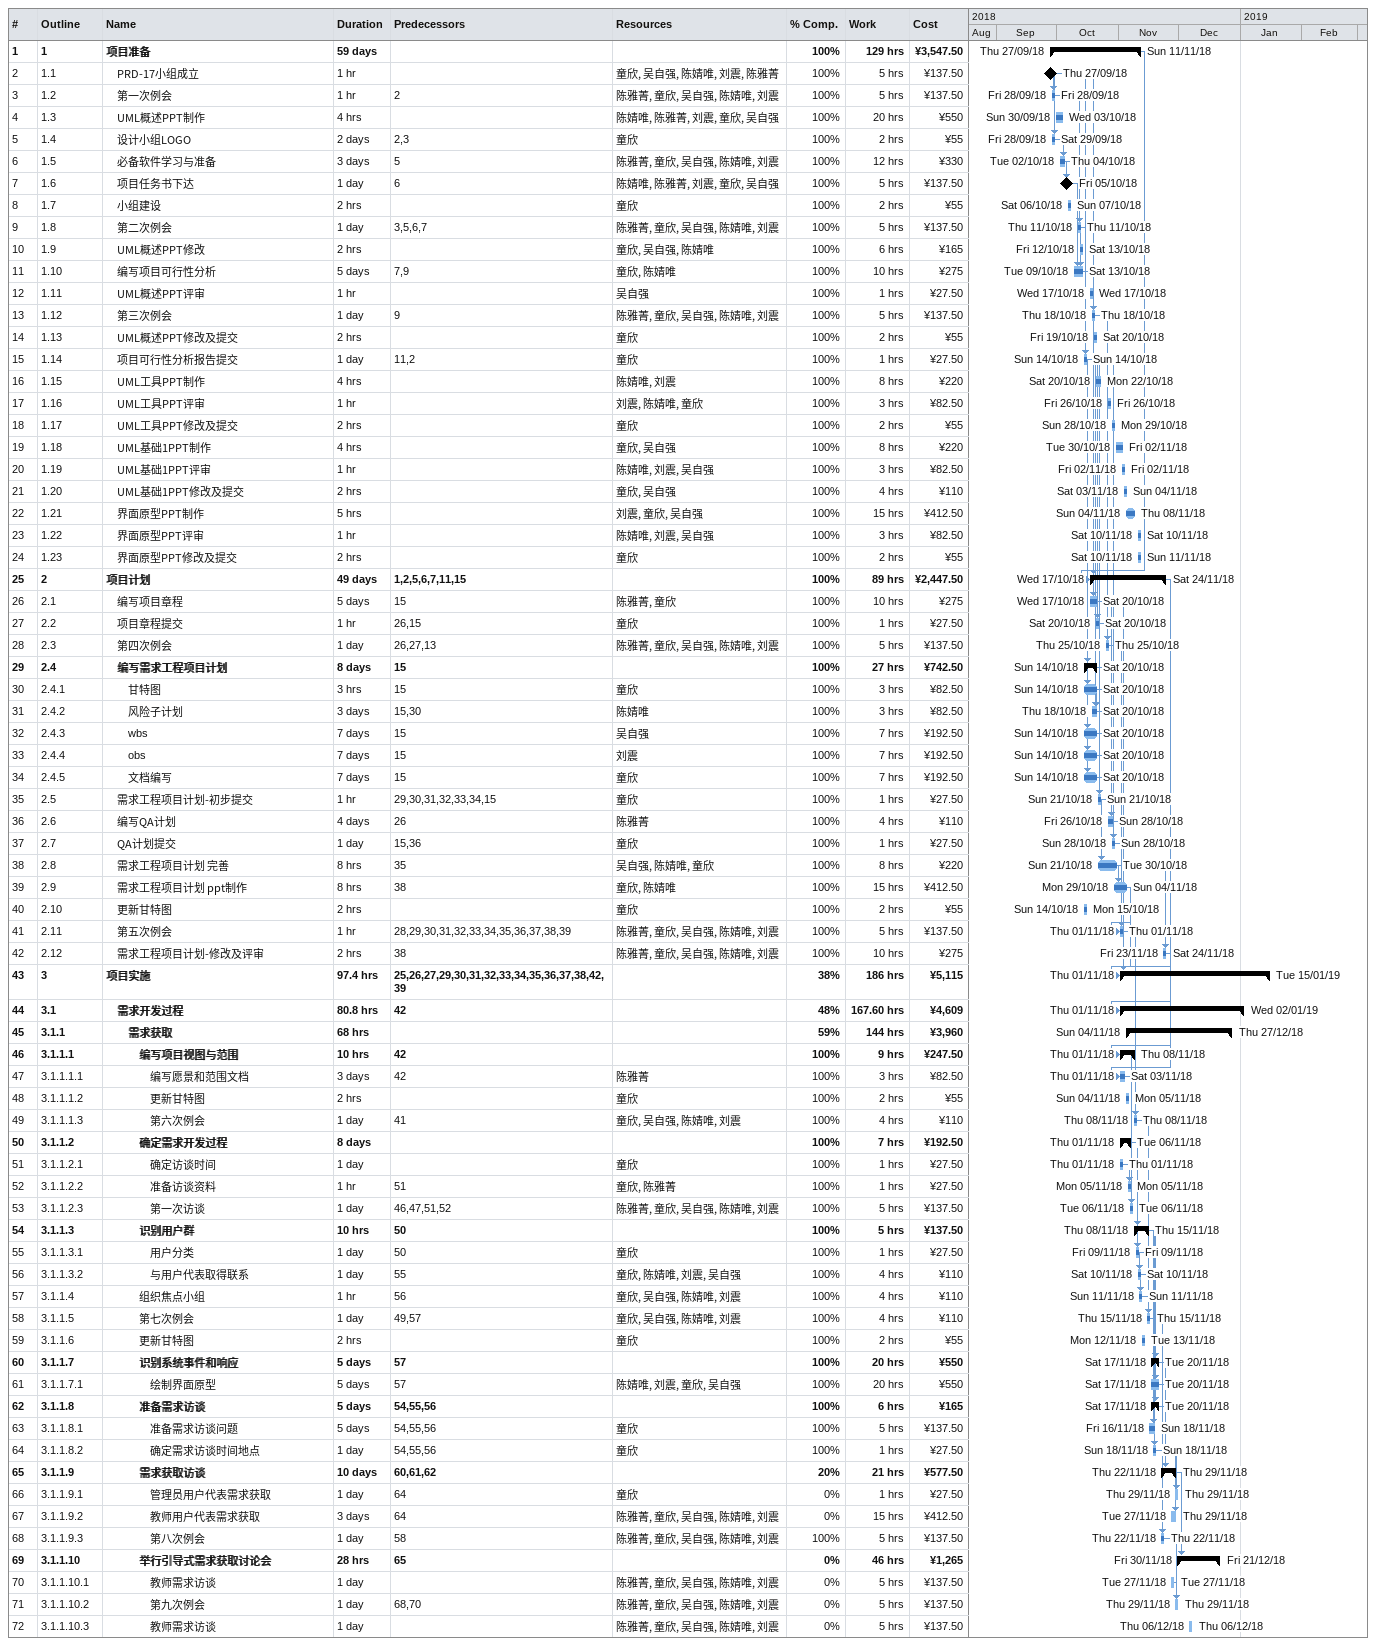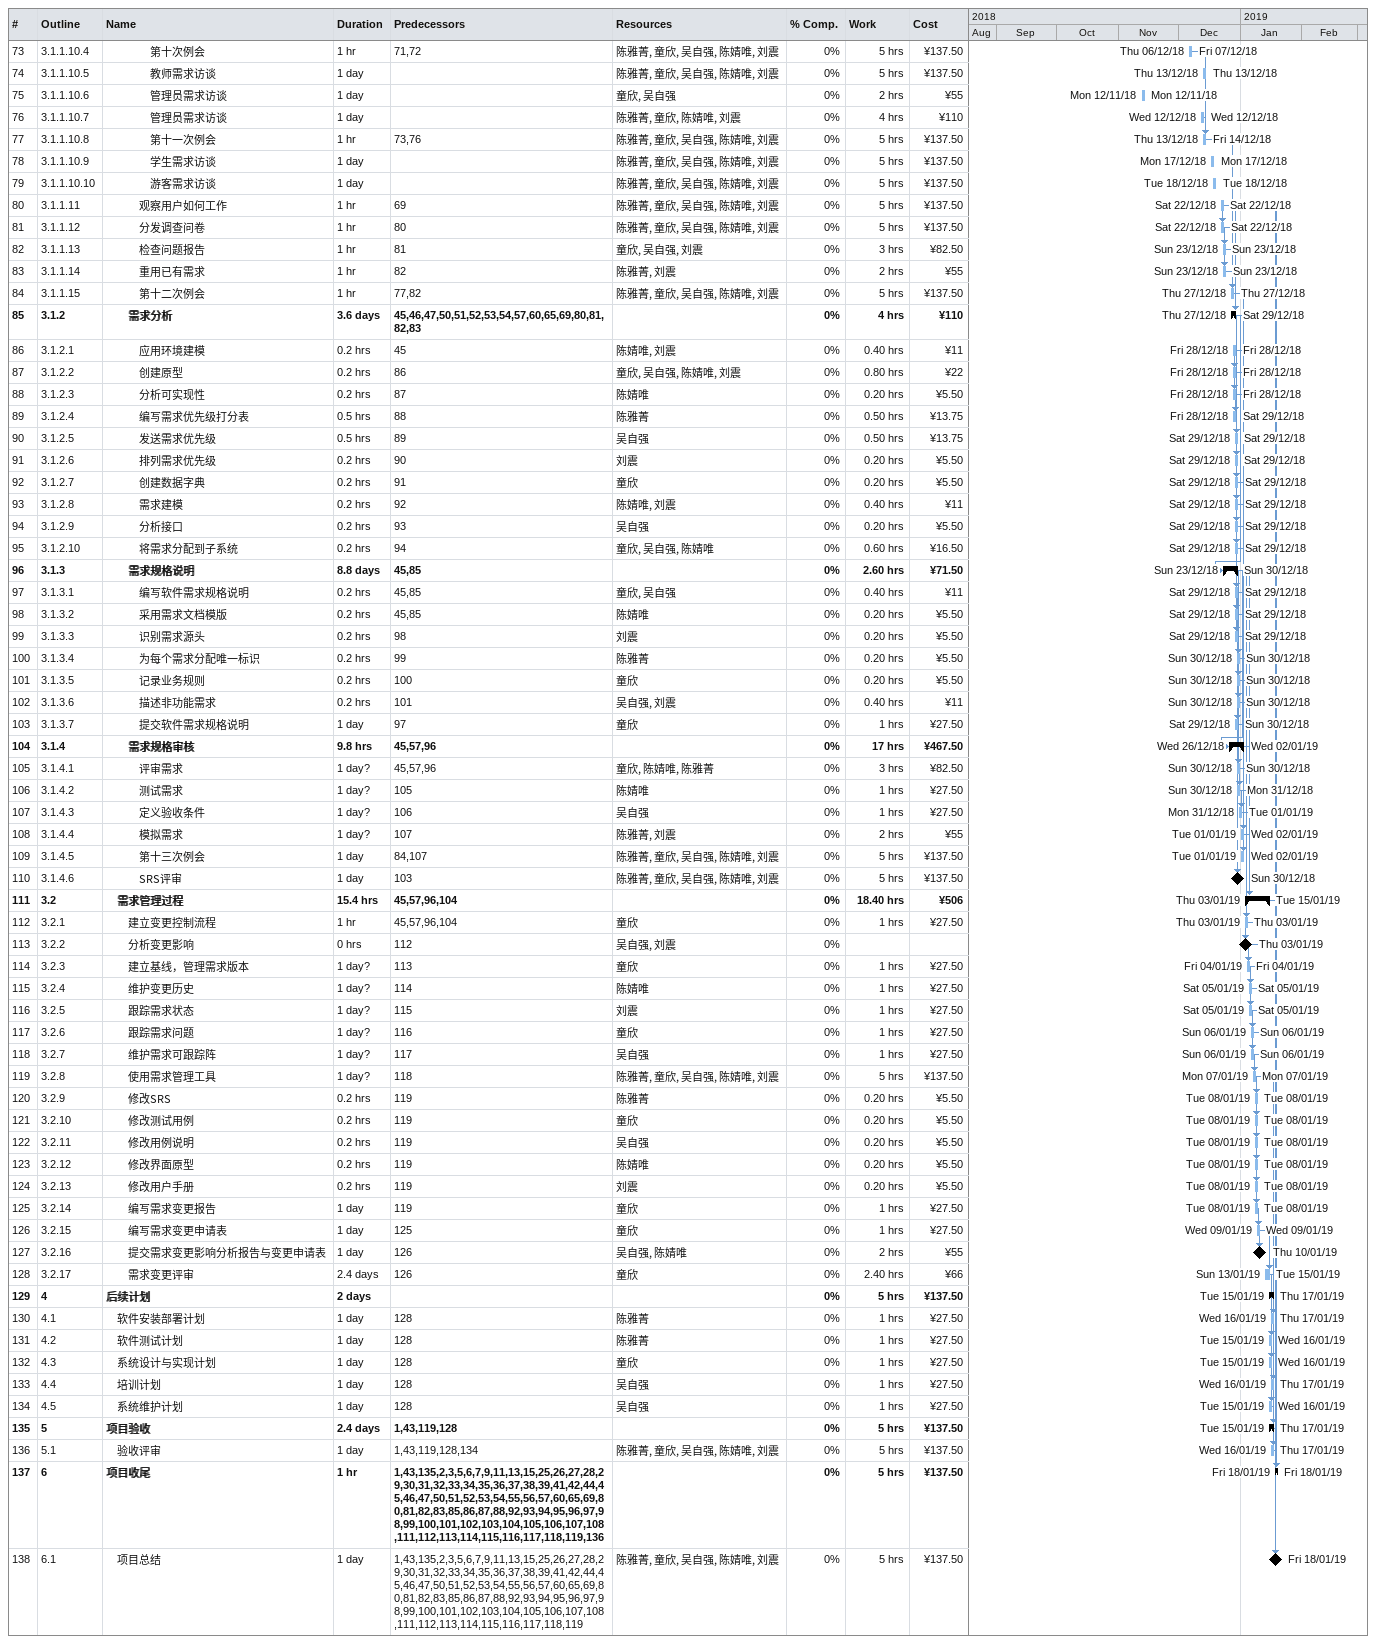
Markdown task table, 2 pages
| ID | WBS | Task | Duration | Start | Finish | Predecessors | Resources | % complete | Work (h) | Cost (¥) |
|---|---|---|---|---|---|---|---|---|---|---|
| 1 | 1 | **项目准备** | 59d | 2018-09-27 | 2018-11-11 |  |  | 100 | 129 | 3547.50 |
| 2 | 1.1 | PRD-17小组成立 | 1h | 2018-09-27 | 2018-09-27 |  | 童欣, 吴自强, 陈婧唯, 刘震, 陈雅菁 | 100 | 5 | 137.50 |
| 3 | 1.2 | 第一次例会 | 1h | 2018-09-28 | 2018-09-28 | 2 | 陈雅菁, 童欣, 吴自强, 陈婧唯, 刘震 | 100 | 5 | 137.50 |
| 4 | 1.3 | UML概述PPT制作 | 4h | 2018-09-30 | 2018-10-03 |  | 陈婧唯, 陈雅菁, 刘震, 童欣, 吴自强 | 100 | 20 | 550 |
| 5 | 1.4 | 设计小组LOGO | 2d | 2018-09-28 | 2018-09-29 | 2, 3 | 童欣 | 100 | 2 | 55 |
| 6 | 1.5 | 必备软件学习与准备 | 3d | 2018-10-02 | 2018-10-04 | 5 | 陈雅菁, 童欣, 吴自强, 陈婧唯, 刘震 | 100 | 12 | 330 |
| 7 | 1.6 | 项目任务书下达 | 1d | 2018-10-05 | 2018-10-05 | 6 | 陈婧唯, 陈雅菁, 刘震, 童欣, 吴自强 | 100 | 5 | 137.50 |
| 8 | 1.7 | 小组建设 | 2h | 2018-10-06 | 2018-10-07 |  | 童欣 | 100 | 2 | 55 |
| 9 | 1.8 | 第二次例会 | 1d | 2018-10-11 | 2018-10-11 | 3, 5, 6, 7 | 陈雅菁, 童欣, 吴自强, 陈婧唯, 刘震 | 100 | 5 | 137.50 |
| 10 | 1.9 | UML概述PPT修改 | 2h | 2018-10-12 | 2018-10-13 |  | 童欣, 吴自强, 陈婧唯 | 100 | 6 | 165 |
| 11 | 1.10 | 编写项目可行性分析 | 5d | 2018-10-09 | 2018-10-13 | 7, 9 | 童欣, 陈婧唯 | 100 | 10 | 275 |
| 12 | 1.11 | UML概述PPT评审 | 1h | 2018-10-17 | 2018-10-17 |  | 吴自强 | 100 | 1 | 27.50 |
| 13 | 1.12 | 第三次例会 | 1d | 2018-10-18 | 2018-10-18 | 9 | 陈雅菁, 童欣, 吴自强, 陈婧唯, 刘震 | 100 | 5 | 137.50 |
| 14 | 1.13 | UML概述PPT修改及提交 | 2h | 2018-10-19 | 2018-10-20 |  | 童欣 | 100 | 2 | 55 |
| 15 | 1.14 | 项目可行性分析报告提交 | 1d | 2018-10-14 | 2018-10-14 | 11, 2 | 童欣 | 100 | 1 | 27.50 |
| 16 | 1.15 | UML工具PPT制作 | 4h | 2018-10-20 | 2018-10-22 |  | 陈婧唯, 刘震 | 100 | 8 | 220 |
| 17 | 1.16 | UML工具PPT评审 | 1h | 2018-10-26 | 2018-10-26 |  | 刘震, 陈婧唯, 童欣 | 100 | 3 | 82.50 |
| 18 | 1.17 | UML工具PPT修改及提交 | 2h | 2018-10-28 | 2018-10-29 |  | 童欣 | 100 | 2 | 55 |
| 19 | 1.18 | UML基础1PPT制作 | 4h | 2018-10-30 | 2018-11-02 |  | 童欣, 吴自强 | 100 | 8 | 220 |
| 20 | 1.19 | UML基础1PPT评审 | 1h | 2018-11-02 | 2018-11-02 |  | 陈婧唯, 刘震, 吴自强 | 100 | 3 | 82.50 |
| 21 | 1.20 | UML基础1PPT修改及提交 | 2h | 2018-11-03 | 2018-11-04 |  | 童欣, 吴自强 | 100 | 4 | 110 |
| 22 | 1.21 | 界面原型PPT制作 | 5h | 2018-11-04 | 2018-11-08 |  | 刘震, 童欣, 吴自强 | 100 | 15 | 412.50 |
| 23 | 1.22 | 界面原型PPT评审 | 1h | 2018-11-10 | 2018-11-10 |  | 陈婧唯, 刘震, 吴自强 | 100 | 3 | 82.50 |
| 24 | 1.23 | 界面原型PPT修改及提交 | 2h | 2018-11-10 | 2018-11-11 |  | 童欣 | 100 | 2 | 55 |
| 25 | 2 | **项目计划** | 49d | 2018-10-17 | 2018-11-24 | 1, 2, 5, 6, 7, 11, 15 |  | 100 | 89 | 2447.50 |
| 26 | 2.1 | 编写项目章程 | 5d | 2018-10-17 | 2018-10-20 | 15 | 陈雅菁, 童欣 | 100 | 10 | 275 |
| 27 | 2.2 | 项目章程提交 | 1h | 2018-10-20 | 2018-10-20 | 26, 15 | 童欣 | 100 | 1 | 27.50 |
| 28 | 2.3 | 第四次例会 | 1d | 2018-10-25 | 2018-10-25 | 26, 27, 13 | 陈雅菁, 童欣, 吴自强, 陈婧唯, 刘震 | 100 | 5 | 137.50 |
| 29 | 2.4 | **编写需求工程项目计划** | 8d | 2018-10-14 | 2018-10-20 | 15 |  | 100 | 27 | 742.50 |
| 30 | 2.4.1 | 甘特图 | 3h | 2018-10-14 | 2018-10-20 | 15 | 童欣 | 100 | 3 | 82.50 |
| 31 | 2.4.2 | 风险子计划 | 3d | 2018-10-18 | 2018-10-20 | 15, 30 | 陈婧唯 | 100 | 3 | 82.50 |
| 32 | 2.4.3 | wbs | 7d | 2018-10-14 | 2018-10-20 | 15 | 吴自强 | 100 | 7 | 192.50 |
| 33 | 2.4.4 | obs | 7d | 2018-10-14 | 2018-10-20 | 15 | 刘震 | 100 | 7 | 192.50 |
| 34 | 2.4.5 | 文档编写 | 7d | 2018-10-14 | 2018-10-20 | 15 | 童欣 | 100 | 7 | 192.50 |
| 35 | 2.5 | 需求工程项目计划-初步提交 | 1h | 2018-10-21 | 2018-10-21 | 29, 30, 31, 32, 33, 34, 15 | 童欣 | 100 | 1 | 27.50 |
| 36 | 2.6 | 编写QA计划 | 4d | 2018-10-26 | 2018-10-28 | 26 | 陈雅菁 | 100 | 4 | 110 |
| 37 | 2.7 | QA计划提交 | 1d | 2018-10-28 | 2018-10-28 | 15, 36 | 童欣 | 100 | 1 | 27.50 |
| 38 | 2.8 | 需求工程项目计划 完善 | 8h | 2018-10-21 | 2018-10-30 | 35 | 吴自强, 陈婧唯, 童欣 | 100 | 8 | 220 |
| 39 | 2.9 | 需求工程项目计划 ppt制作 | 8h | 2018-10-29 | 2018-11-04 | 38 | 童欣, 陈婧唯 | 100 | 15 | 412.50 |
| 40 | 2.10 | 更新甘特图 | 2h | 2018-10-14 | 2018-10-15 |  | 童欣 | 100 | 2 | 55 |
| 41 | 2.11 | 第五次例会 | 1h | 2018-11-01 | 2018-11-01 | 28, 29, 30, 31, 32, 33, 34, 35, 36, 37, 38, 39 | 陈雅菁, 童欣, 吴自强, 陈婧唯, 刘震 | 100 | 5 | 137.50 |
| 42 | 2.12 | 需求工程项目计划-修改及评审 | 2h | 2018-11-23 | 2018-11-24 | 38 | 陈雅菁, 童欣, 吴自强, 陈婧唯, 刘震 | 100 | 10 | 275 |
| 43 | 3 | **项目实施** | 97.4h | 2018-11-01 | 2019-01-15 | 25, 26, 27, 29, 30, 31, 32, 33, 34, 35, 36, 37, 38, 42, 39 |  | 38 | 186 | 5115 |
| 44 | 3.1 | **需求开发过程** | 80.8h | 2018-11-01 | 2019-01-02 | 42 |  | 48 | 167.60 | 4609 |
| 45 | 3.1.1 | **需求获取** | 68h | 2018-11-04 | 2018-12-27 |  |  | 59 | 144 | 3960 |
| 46 | 3.1.1.1 | **编写项目视图与范围** | 10h | 2018-11-01 | 2018-11-08 | 42 |  | 100 | 9 | 247.50 |
| 47 | 3.1.1.1.1 | 编写愿景和范围文档 | 3d | 2018-11-01 | 2018-11-03 | 42 | 陈雅菁 | 100 | 3 | 82.50 |
| 48 | 3.1.1.1.2 | 更新甘特图 | 2h | 2018-11-04 | 2018-11-05 |  | 童欣 | 100 | 2 | 55 |
| 49 | 3.1.1.1.3 | 第六次例会 | 1d | 2018-11-08 | 2018-11-08 | 41 | 童欣, 吴自强, 陈婧唯, 刘震 | 100 | 4 | 110 |
| 50 | 3.1.1.2 | **确定需求开发过程** | 8d | 2018-11-01 | 2018-11-06 |  |  | 100 | 7 | 192.50 |
| 51 | 3.1.1.2.1 | 确定访谈时间 | 1d | 2018-11-01 | 2018-11-01 |  | 童欣 | 100 | 1 | 27.50 |
| 52 | 3.1.1.2.2 | 准备访谈资料 | 1h | 2018-11-05 | 2018-11-05 | 51 | 童欣, 陈雅菁 | 100 | 1 | 27.50 |
| 53 | 3.1.1.2.3 | 第一次访谈 | 1d | 2018-11-06 | 2018-11-06 | 46, 47, 51, 52 | 陈雅菁, 童欣, 吴自强, 陈婧唯, 刘震 | 100 | 5 | 137.50 |
| 54 | 3.1.1.3 | **识别用户群** | 10h | 2018-11-08 | 2018-11-15 | 50 |  | 100 | 5 | 137.50 |
| 55 | 3.1.1.3.1 | 用户分类 | 1d | 2018-11-09 | 2018-11-09 | 50 | 童欣 | 100 | 1 | 27.50 |
| 56 | 3.1.1.3.2 | 与用户代表取得联系 | 1d | 2018-11-10 | 2018-11-10 | 55 | 童欣, 陈婧唯, 刘震, 吴自强 | 100 | 4 | 110 |
| 57 | 3.1.1.4 | 组织焦点小组 | 1h | 2018-11-11 | 2018-11-11 | 56 | 童欣, 吴自强, 陈婧唯, 刘震 | 100 | 4 | 110 |
| 58 | 3.1.1.5 | 第七次例会 | 1d | 2018-11-15 | 2018-11-15 | 49, 57 | 童欣, 吴自强, 陈婧唯, 刘震 | 100 | 4 | 110 |
| 59 | 3.1.1.6 | 更新甘特图 | 2h | 2018-11-12 | 2018-11-13 |  | 童欣 | 100 | 2 | 55 |
| 60 | 3.1.1.7 | **识别系统事件和响应** | 5d | 2018-11-17 | 2018-11-20 | 57 |  | 100 | 20 | 550 |
| 61 | 3.1.1.7.1 | 绘制界面原型 | 5d | 2018-11-17 | 2018-11-20 | 57 | 陈婧唯, 刘震, 童欣, 吴自强 | 100 | 20 | 550 |
| 62 | 3.1.1.8 | **准备需求访谈** | 5d | 2018-11-17 | 2018-11-20 | 54, 55, 56 |  | 100 | 6 | 165 |
| 63 | 3.1.1.8.1 | 准备需求访谈问题 | 5d | 2018-11-16 | 2018-11-18 | 54, 55, 56 | 童欣 | 100 | 5 | 137.50 |
| 64 | 3.1.1.8.2 | 确定需求访谈时间地点 | 1d | 2018-11-18 | 2018-11-18 | 54, 55, 56 | 童欣 | 100 | 1 | 27.50 |
| 65 | 3.1.1.9 | **需求获取访谈** | 10d | 2018-11-22 | 2018-11-29 | 60, 61, 62 |  | 20 | 21 | 577.50 |
| 66 | 3.1.1.9.1 | 管理员用户代表需求获取 | 1d | 2018-11-29 | 2018-11-29 | 64 | 童欣 | 0 | 1 | 27.50 |
| 67 | 3.1.1.9.2 | 教师用户代表需求获取 | 3d | 2018-11-27 | 2018-11-29 | 64 | 陈雅菁, 童欣, 吴自强, 陈婧唯, 刘震 | 0 | 15 | 412.50 |
| 68 | 3.1.1.9.3 | 第八次例会 | 1d | 2018-11-22 | 2018-11-22 | 58 | 陈雅菁, 童欣, 吴自强, 陈婧唯, 刘震 | 100 | 5 | 137.50 |
| 69 | 3.1.1.10 | **举行引导式需求获取讨论会** | 28h | 2018-11-30 | 2018-12-21 | 65 |  | 0 | 46 | 1265 |
| 70 | 3.1.1.10.1 | 教师需求访谈 | 1d | 2018-11-27 | 2018-11-27 |  | 陈雅菁, 童欣, 吴自强, 陈婧唯, 刘震 | 0 | 5 | 137.50 |
| 71 | 3.1.1.10.2 | 第九次例会 | 1d | 2018-11-29 | 2018-11-29 | 68, 70 | 陈雅菁, 童欣, 吴自强, 陈婧唯, 刘震 | 0 | 5 | 137.50 |
| 72 | 3.1.1.10.3 | 教师需求访谈 | 1d | 2018-12-06 | 2018-12-06 |  | 陈雅菁, 童欣, 吴自强, 陈婧唯, 刘震 | 0 | 5 | 137.50 |
| 73 | 3.1.1.10.4 | 第十次例会 | 1h | 2018-12-06 | 2018-12-07 | 71, 72 | 陈雅菁, 童欣, 吴自强, 陈婧唯, 刘震 | 0 | 5 | 137.50 |
| 74 | 3.1.1.10.5 | 教师需求访谈 | 1d | 2018-12-13 | 2018-12-13 |  | 陈雅菁, 童欣, 吴自强, 陈婧唯, 刘震 | 0 | 5 | 137.50 |
| 75 | 3.1.1.10.6 | 管理员需求访谈 | 1d | 2018-11-12 | 2018-11-12 |  | 童欣, 吴自强 | 0 | 2 | 55 |
| 76 | 3.1.1.10.7 | 管理员需求访谈 | 1d | 2018-12-12 | 2018-12-12 |  | 陈雅菁, 童欣, 陈婧唯, 刘震 | 0 | 4 | 110 |
| 77 | 3.1.1.10.8 | 第十一次例会 | 1h | 2018-12-13 | 2018-12-14 | 73, 76 | 陈雅菁, 童欣, 吴自强, 陈婧唯, 刘震 | 0 | 5 | 137.50 |
| 78 | 3.1.1.10.9 | 学生需求访谈 | 1d | 2018-12-17 | 2018-12-17 |  | 陈雅菁, 童欣, 吴自强, 陈婧唯, 刘震 | 0 | 5 | 137.50 |
| 79 | 3.1.1.10.10 | 游客需求访谈 | 1d | 2018-12-18 | 2018-12-18 |  | 陈雅菁, 童欣, 吴自强, 陈婧唯, 刘震 | 0 | 5 | 137.50 |
| 80 | 3.1.1.11 | 观察用户如何工作 | 1h | 2018-12-22 | 2018-12-22 | 69 | 陈雅菁, 童欣, 吴自强, 陈婧唯, 刘震 | 0 | 5 | 137.50 |
| 81 | 3.1.1.12 | 分发调查问卷 | 1h | 2018-12-22 | 2018-12-22 | 80 | 陈雅菁, 童欣, 吴自强, 陈婧唯, 刘震 | 0 | 5 | 137.50 |
| 82 | 3.1.1.13 | 检查问题报告 | 1h | 2018-12-23 | 2018-12-23 | 81 | 童欣, 吴自强, 刘震 | 0 | 3 | 82.50 |
| 83 | 3.1.1.14 | 重用已有需求 | 1h | 2018-12-23 | 2018-12-23 | 82 | 陈雅菁, 刘震 | 0 | 2 | 55 |
| 84 | 3.1.1.15 | 第十二次例会 | 1h | 2018-12-27 | 2018-12-27 | 77, 82 | 陈雅菁, 童欣, 吴自强, 陈婧唯, 刘震 | 0 | 5 | 137.50 |
| 85 | 3.1.2 | **需求分析** | 3.6d | 2018-12-27 | 2018-12-29 | 45, 46, 47, 50, 51, 52, 53, 54, 57, 60, 65, 69, 80, 81, 82, 83 |  | 0 | 4 | 110 |
| 86 | 3.1.2.1 | 应用环境建模 | 0.2h | 2018-12-28 | 2018-12-28 | 45 | 陈婧唯, 刘震 | 0 | 0.40 | 11 |
| 87 | 3.1.2.2 | 创建原型 | 0.2h | 2018-12-28 | 2018-12-28 | 86 | 童欣, 吴自强, 陈婧唯, 刘震 | 0 | 0.80 | 22 |
| 88 | 3.1.2.3 | 分析可实现性 | 0.2h | 2018-12-28 | 2018-12-28 | 87 | 陈婧唯 | 0 | 0.20 | 5.50 |
| 89 | 3.1.2.4 | 编写需求优先级打分表 | 0.5h | 2018-12-28 | 2018-12-29 | 88 | 陈雅菁 | 0 | 0.50 | 13.75 |
| 90 | 3.1.2.5 | 发送需求优先级 | 0.5h | 2018-12-29 | 2018-12-29 | 89 | 吴自强 | 0 | 0.50 | 13.75 |
| 91 | 3.1.2.6 | 排列需求优先级 | 0.2h | 2018-12-29 | 2018-12-29 | 90 | 刘震 | 0 | 0.20 | 5.50 |
| 92 | 3.1.2.7 | 创建数据字典 | 0.2h | 2018-12-29 | 2018-12-29 | 91 | 童欣 | 0 | 0.20 | 5.50 |
| 93 | 3.1.2.8 | 需求建模 | 0.2h | 2018-12-29 | 2018-12-29 | 92 | 陈婧唯, 刘震 | 0 | 0.40 | 11 |
| 94 | 3.1.2.9 | 分析接口 | 0.2h | 2018-12-29 | 2018-12-29 | 93 | 吴自强 | 0 | 0.20 | 5.50 |
| 95 | 3.1.2.10 | 将需求分配到子系统 | 0.2h | 2018-12-29 | 2018-12-29 | 94 | 童欣, 吴自强, 陈婧唯 | 0 | 0.60 | 16.50 |
| 96 | 3.1.3 | **需求规格说明** | 8.8d | 2018-12-23 | 2018-12-30 | 45, 85 |  | 0 | 2.60 | 71.50 |
| 97 | 3.1.3.1 | 编写软件需求规格说明 | 0.2h | 2018-12-29 | 2018-12-29 | 45, 85 | 童欣, 吴自强 | 0 | 0.40 | 11 |
| 98 | 3.1.3.2 | 采用需求文档模版 | 0.2h | 2018-12-29 | 2018-12-29 | 45, 85 | 陈婧唯 | 0 | 0.20 | 5.50 |
| 99 | 3.1.3.3 | 识别需求源头 | 0.2h | 2018-12-29 | 2018-12-29 | 98 | 刘震 | 0 | 0.20 | 5.50 |
| 100 | 3.1.3.4 | 为每个需求分配唯一标识 | 0.2h | 2018-12-30 | 2018-12-30 | 99 | 陈雅菁 | 0 | 0.20 | 5.50 |
| 101 | 3.1.3.5 | 记录业务规则 | 0.2h | 2018-12-30 | 2018-12-30 | 100 | 童欣 | 0 | 0.20 | 5.50 |
| 102 | 3.1.3.6 | 描述非功能需求 | 0.2h | 2018-12-30 | 2018-12-30 | 101 | 吴自强, 刘震 | 0 | 0.40 | 11 |
| 103 | 3.1.3.7 | 提交软件需求规格说明 | 1d | 2018-12-29 | 2018-12-30 | 97 | 童欣 | 0 | 1 | 27.50 |
| 104 | 3.1.4 | **需求规格审核** | 9.8h | 2018-12-26 | 2019-01-02 | 45, 57, 96 |  | 0 | 17 | 467.50 |
| 105 | 3.1.4.1 | 评审需求 | 1d? | 2018-12-30 | 2018-12-30 | 45, 57, 96 | 童欣, 陈婧唯, 陈雅菁 | 0 | 3 | 82.50 |
| 106 | 3.1.4.2 | 测试需求 | 1d? | 2018-12-30 | 2018-12-31 | 105 | 陈婧唯 | 0 | 1 | 27.50 |
| 107 | 3.1.4.3 | 定义验收条件 | 1d? | 2018-12-31 | 2019-01-01 | 106 | 吴自强 | 0 | 1 | 27.50 |
| 108 | 3.1.4.4 | 模拟需求 | 1d? | 2019-01-01 | 2019-01-02 | 107 | 陈雅菁, 刘震 | 0 | 2 | 55 |
| 109 | 3.1.4.5 | 第十三次例会 | 1d | 2019-01-01 | 2019-01-02 | 84, 107 | 陈雅菁, 童欣, 吴自强, 陈婧唯, 刘震 | 0 | 5 | 137.50 |
| 110 | 3.1.4.6 | SRS评审 | 1d | 2018-12-30 | 2018-12-30 | 103 | 陈雅菁, 童欣, 吴自强, 陈婧唯, 刘震 | 0 | 5 | 137.50 |
| 111 | 3.2 | **需求管理过程** | 15.4h | 2019-01-03 | 2019-01-15 | 45, 57, 96, 104 |  | 0 | 18.40 | 506 |
| 112 | 3.2.1 | 建立变更控制流程 | 1h | 2019-01-03 | 2019-01-03 | 45, 57, 96, 104 | 童欣 | 0 | 1 | 27.50 |
| 113 | 3.2.2 | 分析变更影响 | 0h | 2019-01-03 | 2019-01-03 | 112 | 吴自强, 刘震 | 0 |  |  |
| 114 | 3.2.3 | 建立基线，管理需求版本 | 1d? | 2019-01-04 | 2019-01-04 | 113 | 童欣 | 0 | 1 | 27.50 |
| 115 | 3.2.4 | 维护变更历史 | 1d? | 2019-01-05 | 2019-01-05 | 114 | 陈婧唯 | 0 | 1 | 27.50 |
| 116 | 3.2.5 | 跟踪需求状态 | 1d? | 2019-01-05 | 2019-01-05 | 115 | 刘震 | 0 | 1 | 27.50 |
| 117 | 3.2.6 | 跟踪需求问题 | 1d? | 2019-01-06 | 2019-01-06 | 116 | 童欣 | 0 | 1 | 27.50 |
| 118 | 3.2.7 | 维护需求可跟踪阵 | 1d? | 2019-01-06 | 2019-01-06 | 117 | 吴自强 | 0 | 1 | 27.50 |
| 119 | 3.2.8 | 使用需求管理工具 | 1d? | 2019-01-07 | 2019-01-07 | 118 | 陈雅菁, 童欣, 吴自强, 陈婧唯, 刘震 | 0 | 5 | 137.50 |
| 120 | 3.2.9 | 修改SRS | 0.2h | 2019-01-08 | 2019-01-08 | 119 | 陈雅菁 | 0 | 0.20 | 5.50 |
| 121 | 3.2.10 | 修改测试用例 | 0.2h | 2019-01-08 | 2019-01-08 | 119 | 童欣 | 0 | 0.20 | 5.50 |
| 122 | 3.2.11 | 修改用例说明 | 0.2h | 2019-01-08 | 2019-01-08 | 119 | 吴自强 | 0 | 0.20 | 5.50 |
| 123 | 3.2.12 | 修改界面原型 | 0.2h | 2019-01-08 | 2019-01-08 | 119 | 陈婧唯 | 0 | 0.20 | 5.50 |
| 124 | 3.2.13 | 修改用户手册 | 0.2h | 2019-01-08 | 2019-01-08 | 119 | 刘震 | 0 | 0.20 | 5.50 |
| 125 | 3.2.14 | 编写需求变更报告 | 1d | 2019-01-08 | 2019-01-08 | 119 | 童欣 | 0 | 1 | 27.50 |
| 126 | 3.2.15 | 编写需求变更申请表 | 1d | 2019-01-09 | 2019-01-09 | 125 | 童欣 | 0 | 1 | 27.50 |
| 127 | 3.2.16 | 提交需求变更影响分析报告与变更申请表 | 1d | 2019-01-10 | 2019-01-10 | 126 | 吴自强, 陈婧唯 | 0 | 2 | 55 |
| 128 | 3.2.17 | 需求变更评审 | 2.4d | 2019-01-13 | 2019-01-15 | 126 | 童欣 | 0 | 2.40 | 66 |
| 129 | 4 | **后续计划** | 2d | 2019-01-15 | 2019-01-17 |  |  | 0 | 5 | 137.50 |
| 130 | 4.1 | 软件安装部署计划 | 1d | 2019-01-16 | 2019-01-17 | 128 | 陈雅菁 | 0 | 1 | 27.50 |
| 131 | 4.2 | 软件测试计划 | 1d | 2019-01-15 | 2019-01-16 | 128 | 陈雅菁 | 0 | 1 | 27.50 |
| 132 | 4.3 | 系统设计与实现计划 | 1d | 2019-01-15 | 2019-01-16 | 128 | 童欣 | 0 | 1 | 27.50 |
| 133 | 4.4 | 培训计划 | 1d | 2019-01-16 | 2019-01-17 | 128 | 吴自强 | 0 | 1 | 27.50 |
| 134 | 4.5 | 系统维护计划 | 1d | 2019-01-15 | 2019-01-16 | 128 | 吴自强 | 0 | 1 | 27.50 |
| 135 | 5 | **项目验收** | 2.4d | 2019-01-15 | 2019-01-17 | 1, 43, 119, 128 |  | 0 | 5 | 137.50 |
| 136 | 5.1 | 验收评审 | 1d | 2019-01-16 | 2019-01-17 | 1, 43, 119, 128, 134 | 陈雅菁, 童欣, 吴自强, 陈婧唯, 刘震 | 0 | 5 | 137.50 |
| 137 | 6 | **项目收尾** | 1h | 2019-01-18 | 2019-01-18 | 1, 43, 135, 2, 3, 5, 6, 7, 9, 11, 13, 15, 25, 26, 27, 28, 29, 30, 31, 32, 33, 34, 35, 36, 37, 38, 39, 41, 42, 44, 45, 46, 47, 50, 51, 52, 53, 54, 55, 56, 57, 60, 65, 69, 80, 81, 82, 83, 85, 86, 87, 88, 92, 93, 94, 95, 96, 97, 98, 99, 100, 101, 102, 103, 104, 105, 106, 107, 108, 111, 112, 113, 114, 115, 116, 117, 118, 119, 136 |  | 0 | 5 | 137.50 |
| 138 | 6.1 | 项目总结 | 1d | 2019-01-18 | 2019-01-18 | 1, 43, 135, 2, 3, 5, 6, 7, 9, 11, 13, 15, 25, 26, 27, 28, 29, 30, 31, 32, 33, 34, 35, 36, 37, 38, 39, 41, 42, 44, 45, 46, 47, 50, 51, 52, 53, 54, 55, 56, 57, 60, 65, 69, 80, 81, 82, 83, 85, 86, 87, 88, 92, 93, 94, 95, 96, 97, 98, 99, 100, 101, 102, 103, 104, 105, 106, 107, 108, 111, 112, 113, 114, 115, 116, 117, 118, 119 | 陈雅菁, 童欣, 吴自强, 陈婧唯, 刘震 | 0 | 5 | 137.50 |
